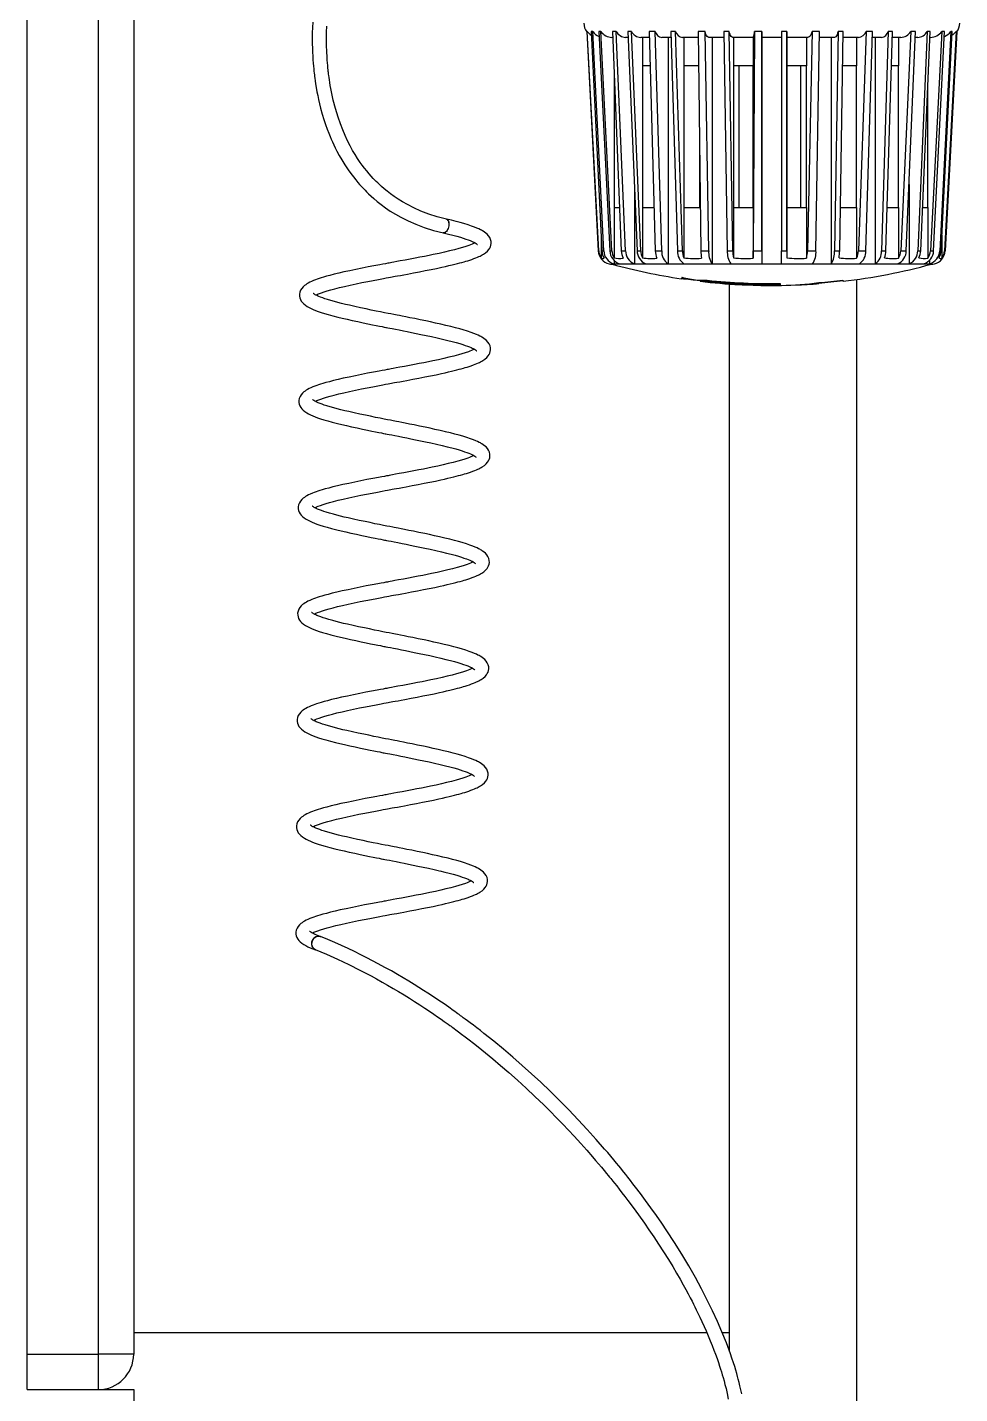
# Model space of a CAD drawing. Header units: millimetres. Extents: x 75 to 2075, y 25 to 1460.
# Drawn here: x 396.2 to 584.1, y 759.8 to 1035.1 of the extents above; entities that cross this region are included whole.
import ezdxf

# ---------------------------------------------------------------- set-up
doc = ezdxf.new("R2010")
doc.units = ezdxf.units.MM
doc.header["$LTSCALE"] = 5

msp = doc.modelspace()

# ---------------------------------------------------------------- linework, layer by layer
at = {"color": 7, "linetype": 'Continuous', "lineweight": 25}
for p, q in [((396.203, 760.579), (396.203, 1106.293)), ((396.203, 767.722), (396.203, 1099.15)), ((410.489, 1099.15), (410.489, 767.722)), ((417.632, 1099.15), (417.632, 767.722)), ((509.008, 1034.272), (508.933, 1034.272)), ((508.933, 1034.272), (511.253, 990.075)), ((511.333, 990.075), (509.008, 1034.272)), ((510.14, 1034.272), (509.784, 1034.272)), ((509.784, 1034.272), (511.951, 990.075)), ((512.347, 990.075), (510.14, 1034.272)), ((511.775, 1034.272), (511.355, 1034.272)), ((511.355, 1034.272), (513.562, 990.075)), ((513.986, 990.075), (511.775, 1034.272)), ((514.127, 1033.081), (513.99, 1033.081)), ((514.874, 1034.272), (514.085, 1034.272)), ((514.085, 1034.272), (515.858, 990.075)), ((516.752, 990.075), (514.874, 1034.272)), ((517.234, 1033.081), (516.756, 1033.081)), ((517.911, 1034.272), (517.189, 1034.272)), ((517.189, 1034.272), (519.067, 990.075)), ((519.793, 990.075), (517.911, 1034.272)), ((521.548, 1033.081), (519.796, 1033.081)), ((520.167, 1033.081), (520.167, 1027.367)), ((522.675, 1034.272), (521.53, 1034.272)), ((521.53, 1034.272), (522.736, 990.075)), ((524.04, 990.075), (522.675, 1034.272)), ((525.887, 1033.081), (524.043, 1033.081)), ((525.318, 1033.081), (525.318, 987.451)), ((526.817, 1034.272), (525.862, 1034.272)), ((525.862, 1034.272), (527.228, 990.075)), ((528.185, 990.075), (526.817, 1034.272)), ((531.398, 1033.081), (528.187, 1033.081)), ((528.457, 1033.081), (528.457, 1027.367)), ((532.778, 1034.272), (531.391, 1034.272)), ((531.391, 1034.272), (531.91, 990.075)), ((533.497, 990.075), (532.778, 1034.272)), ((536.541, 1033.081), (533.499, 1033.081)), ((534.17, 1033.081), (534.17, 987.451)), ((537.62, 1034.272), (536.527, 1034.272)), ((536.527, 1034.272), (537.246, 990.075)), ((538.341, 990.075), (537.62, 1034.272)), ((542.484, 1033.081), (538.342, 1033.081)), ((538.484, 1033.081), (538.484, 1027.367)), ((542.434, 1033.081), (542.434, 1027.367)), ((542.701, 1034.272), (542.484, 990.075)), ((544.196, 1034.272), (542.701, 1034.272)), ((544.198, 990.075), (544.196, 1034.272)), ((548.141, 1033.081), (544.198, 1033.081)), ((544.2, 1033.081), (544.2, 987.451)), ((549.264, 1034.272), (548.139, 1034.272)), ((548.139, 1034.272), (548.141, 990.075)), ((549.266, 990.075), (549.264, 1034.272)), ((553.42, 1033.081), (549.266, 1033.081)), ((549.266, 1033.081), (549.266, 1027.367)), ((553.208, 1033.081), (553.208, 1027.367)), ((554.354, 1034.272), (553.422, 990.075)), ((555.81, 1034.272), (554.354, 1034.272)), ((555.096, 990.075), (555.81, 1034.272)), ((558.845, 1033.081), (555.793, 1033.081)), ((558.178, 1033.081), (558.178, 987.451)), ((559.561, 1034.272), (558.847, 990.075)), ((560.608, 1034.272), (559.561, 1034.272)), ((559.891, 990.075), (560.608, 1034.272)), ((563.65, 1033.081), (560.592, 1033.081)), ((563.296, 1033.081), (563.296, 1027.367)), ((565.21, 1034.272), (563.653, 990.075)), ((565.123, 990.075), (566.484, 1034.272)), ((566.484, 1034.272), (565.21, 1034.272)), ((568.312, 1033.081), (566.452, 1033.081)), ((567.04, 1033.081), (567.04, 987.451)), ((569.676, 1034.272), (568.315, 990.075)), ((569.177, 990.075), (570.542, 1034.272)), ((570.542, 1034.272), (569.676, 1034.272)), ((572.172, 1033.081), (570.509, 1033.081)), ((571.711, 1033.081), (571.711, 1027.367)), ((574.204, 1034.272), (572.176, 990.075)), ((573.297, 990.075), (575.173, 1034.272)), ((575.173, 1034.272), (574.204, 1034.272)), ((575.615, 1033.081), (575.139, 1033.081)), ((577.493, 1034.272), (575.618, 990.075)), ((576.214, 990.075), (578.093, 1034.272)), ((578.093, 1034.272), (577.493, 1034.272)), ((578.152, 1033.081), (578.05, 1033.081)), ((580.458, 1034.272), (578.157, 990.075)), ((578.82, 990.075), (581.026, 1034.272)), ((582.248, 1034.272), (580.042, 990.075)), ((580.313, 990.075), (582.523, 1034.272)), ((581.026, 1034.272), (580.458, 1034.272)), ((583.359, 1034.272), (581.009, 990.075)), ((581.15, 990.075), (583.47, 1034.272)), ((583.472, 1034.238), (581.154, 990.075)), ((582.523, 1034.272), (582.248, 1034.272)), ((583.47, 1034.272), (583.359, 1034.272)), ((521.719, 1027.367), (520.167, 1027.367)), ((520.167, 1027.367), (520.167, 998.796)), ((528.457, 1027.367), (528.457, 998.796)), ((531.472, 1027.367), (528.457, 1027.367)), ((538.484, 1027.367), (538.484, 998.796)), ((542.434, 1027.367), (538.484, 1027.367)), ((539.551, 1027.367), (539.551, 998.796)), ((542.434, 998.796), (542.434, 1027.367)), ((549.266, 1027.367), (549.266, 998.796)), ((553.208, 1027.367), (549.266, 1027.367)), ((552.04, 998.796), (552.04, 1027.367)), ((553.208, 998.796), (553.208, 1027.367)), ((563.296, 1027.367), (560.496, 1027.367)), ((563.296, 998.796), (563.296, 1027.367)), ((571.711, 1027.367), (570.329, 1027.367)), ((571.711, 998.796), (571.711, 1027.367)), ((514.425, 1025.786), (514.425, 998.796)), ((577.629, 998.796), (577.629, 1023.356)), ((531.654, 1011.87), (531.654, 998.796)), ((518.51, 1003.187), (518.51, 987.451)), ((573.863, 1003.407), (573.863, 987.451)), ((514.425, 998.796), (514.425, 988.664)), ((514.425, 998.796), (515.508, 998.796)), ((520.167, 998.796), (520.167, 988.664)), ((520.167, 998.796), (522.498, 998.796)), ((528.457, 998.796), (528.457, 988.664)), ((528.457, 998.796), (531.808, 998.796)), ((538.484, 998.796), (538.484, 988.664)), ((538.484, 998.796), (542.434, 998.796)), ((542.434, 998.796), (542.434, 988.561)), ((549.266, 998.796), (549.266, 988.664)), ((549.266, 998.796), (553.208, 998.796)), ((553.208, 998.796), (553.208, 988.561)), ((560.033, 998.796), (563.296, 998.796)), ((563.296, 998.796), (563.296, 988.561)), ((569.446, 998.796), (571.711, 998.796)), ((571.711, 998.796), (571.711, 988.561)), ((576.585, 998.796), (577.629, 998.796)), ((577.629, 998.796), (577.629, 988.561)), ((511.795, 993.265), (511.795, 988.664)), ((580.471, 993.235), (580.471, 988.561)), ((511.253, 990.075), (511.333, 990.075)), ((511.951, 990.075), (512.347, 990.075)), ((513.562, 990.075), (513.986, 990.075)), ((515.858, 990.075), (516.752, 990.075)), ((519.067, 990.075), (519.793, 990.075)), ((522.736, 990.075), (524.04, 990.075)), ((527.228, 990.075), (528.185, 990.075)), ((531.91, 990.075), (533.497, 990.075)), ((537.246, 990.075), (538.341, 990.075)), ((542.484, 990.075), (544.198, 990.075)), ((548.141, 990.075), (549.266, 990.075)), ((553.422, 990.075), (555.096, 990.075)), ((558.847, 990.075), (559.891, 990.075)), ((563.653, 990.075), (565.123, 990.075)), ((568.315, 990.075), (569.177, 990.075)), ((572.176, 990.075), (573.297, 990.075)), ((575.618, 990.075), (576.214, 990.075)), ((578.157, 990.075), (578.82, 990.075)), ((580.042, 990.075), (580.313, 990.075)), ((581.009, 990.075), (581.15, 990.075)), ((513.425, 987.437), (513.423, 987.451)), ((578.354, 987.367), (514.052, 987.367)), ((514.412, 988.149), (514.412, 987.451)), ((514.412, 987.451), (515.627, 987.451)), ((518.51, 987.451), (520.824, 987.451)), ((525.318, 987.451), (528.505, 987.451)), ((534.17, 987.451), (537.919, 987.451)), ((554.427, 987.451), (558.178, 987.451)), ((563.848, 987.451), (567.04, 987.451)), ((571.543, 987.451), (573.863, 987.451)), ((576.756, 987.451), (577.978, 987.451)), ((577.978, 988.168), (577.978, 987.451)), ((531.756, 984.15), (531.756, 984.071)), ((537.632, 983.381), (537.632, 768.43)), ((543.172, 983.398), (543.172, 983.255)), ((543.887, 983.208), (543.887, 983.351)), ((543.887, 983.246), (544.446, 983.237)), ((554.312, 983.494), (555.704, 983.606)), ((555.704, 983.606), (555.704, 983.463)), ((563.346, 749.15), (563.346, 984.284)), ((533.146, 772.007), (417.632, 772.007)), ((537.632, 772.007), (536.246, 772.007)), ((396.203, 767.722), (410.489, 767.722)), ((410.489, 767.722), (410.489, 760.579)), ((417.632, 767.722), (410.489, 767.722)), ((396.203, 760.579), (417.632, 760.579)), ((417.632, 760.579), (417.632, 707.007))]:
    msp.add_line(p, q, dxfattribs=at)
at = {"color": 7, "linetype": 'Continuous', "lineweight": 25, "flags": 128}
for points in [[(453.699, 1036.164), (453.626, 1034), (453.623, 1031.78), (453.642, 1030.929), (453.674, 1030.072), (453.714, 1029.261), (453.76, 1028.525), (453.81, 1027.863), (453.86, 1027.274), (453.909, 1026.757), (453.959, 1026.272), (454.003, 1025.873), (454.043, 1025.542), (454.085, 1025.2), (454.133, 1024.833), (454.203, 1024.328), (454.296, 1023.708), (454.416, 1022.973), (454.567, 1022.126), (454.711, 1021.385), (454.882, 1020.577), (455.082, 1019.706), (455.304, 1018.815), (455.631, 1017.622), (455.963, 1016.523), (456.296, 1015.515), (456.624, 1014.596), (456.942, 1013.763), (457.197, 1013.133), (457.44, 1012.559), (457.675, 1012.027), (457.939, 1011.455), (458.24, 1010.831), (458.582, 1010.156), (459.042, 1009.298), (459.57, 1008.379), (460.171, 1007.404), (460.854, 1006.379), (461.395, 1005.621), (461.904, 1004.948), (462.371, 1004.361), (462.79, 1003.858), (463.157, 1003.434), (463.469, 1003.086), (463.722, 1002.811), (463.972, 1002.546), (464.245, 1002.263), (464.565, 1001.942), (464.966, 1001.551), (465.454, 1001.095), (466.035, 1000.578), (466.713, 1000.008), (467.497, 999.389), (468.384, 998.739), (469.344, 998.089), (470.377, 997.448), (471.487, 996.821), (472.927, 996.095), (474.492, 995.407), (476.191, 994.769), (478.032, 994.192), (480.024, 993.69)], [(480.648, 996.479), (478.791, 996.946), (477.086, 997.482), (475.52, 998.072), (474.086, 998.706), (472.774, 999.372), (471.824, 999.91), (470.941, 1000.457), (470.119, 1001.01), (469.358, 1001.562), (468.678, 1002.091), (468.081, 1002.586), (467.588, 1003.016), (467.161, 1003.407), (466.796, 1003.755), (466.489, 1004.057), (466.237, 1004.313), (465.898, 1004.667), (465.504, 1005.095), (465.06, 1005.6), (464.589, 1006.162), (464.135, 1006.733), (463.699, 1007.311), (463.281, 1007.894), (462.75, 1008.679), (462.248, 1009.472), (461.754, 1010.308), (461.251, 1011.222), (460.744, 1012.218), (460.248, 1013.278), (459.758, 1014.423), (459.28, 1015.655), (458.823, 1016.968), (458.291, 1018.716), (457.846, 1020.431), (457.481, 1022.103), (457.358, 1022.747), (457.244, 1023.383), (457.142, 1024.002), (457.059, 1024.548), (456.993, 1025.007), (456.944, 1025.378), (456.91, 1025.637), (456.887, 1025.823), (456.866, 1026), (456.838, 1026.237), (456.806, 1026.534), (456.768, 1026.89), (456.72, 1027.385), (456.673, 1027.922), (456.629, 1028.487), (456.59, 1029.081), (456.531, 1030.211), (456.492, 1031.432), (456.477, 1032.746), (456.492, 1034.154), (456.529, 1035.348)], [(533.499, 1033.081), (533.352, 1033.121), (533.205, 1033.243), (533.07, 1033.437), (532.944, 1033.709), (532.856, 1033.97), (532.778, 1034.272)], [(538.342, 1033.081), (538.194, 1033.121), (538.047, 1033.243), (537.912, 1033.438), (537.785, 1033.711), (537.697, 1033.971), (537.62, 1034.272)], [(554.354, 1034.272), (554.23, 1033.909), (554.078, 1033.595), (553.913, 1033.357), (553.73, 1033.187), (553.578, 1033.108), (553.42, 1033.081)], [(559.561, 1034.272), (559.466, 1033.911), (559.351, 1033.597), (559.224, 1033.359), (559.083, 1033.187), (558.967, 1033.109), (558.845, 1033.081)], [(454.359, 981.146), (454.495, 981.214), (454.68, 981.3), (455.045, 981.455), (455.49, 981.625), (456.019, 981.808), (456.636, 982.001), (457.347, 982.208), (458.159, 982.428), (459.074, 982.659), (460.094, 982.9), (461.218, 983.149), (462.428, 983.407), (463.629, 983.653), (464.796, 983.885), (465.913, 984.101), (466.972, 984.301), (467.97, 984.488), (468.523, 984.592), (468.995, 984.68), (469.383, 984.752), (469.687, 984.809), (469.964, 984.861), (470.335, 984.93), (470.806, 985.017), (471.374, 985.122), (472.038, 985.245), (472.772, 985.381), (473.996, 985.61), (475.207, 985.842), (476.395, 986.074), (477.553, 986.305), (478.673, 986.533), (479.743, 986.76), (480.482, 986.923), (481.163, 987.079), (481.787, 987.226), (482.355, 987.365), (482.869, 987.495), (483.331, 987.616), (483.749, 987.729), (484.218, 987.861), (484.562, 987.961), (484.936, 988.074), (485.336, 988.2), (485.756, 988.341), (486.192, 988.496), (486.588, 988.647), (486.914, 988.781), (487.199, 988.906), (487.421, 989.01), (487.639, 989.118), (487.87, 989.243), (488.109, 989.384), (488.537, 989.678), (488.904, 989.998), (489.196, 990.335), (489.369, 990.601), (489.508, 990.89), (489.604, 991.197), (489.655, 991.544), (489.643, 991.935), (489.548, 992.35), (489.369, 992.752), (489.13, 993.105), (488.862, 993.398), (488.584, 993.642), (488.31, 993.844), (488.054, 994.008), (487.901, 994.1), (487.722, 994.199), (487.485, 994.323), (487.18, 994.471), (486.793, 994.643), (486.314, 994.837), (485.727, 995.054), (485.02, 995.291), (484.173, 995.553), (483.437, 995.765), (482.609, 995.991), (481.686, 996.228), (480.666, 996.474), (480.666, 996.474)], [(481.132, 995.082), (481.076, 994.825), (480.995, 994.576), (480.891, 994.345), (480.769, 994.138), (480.631, 993.964), (480.484, 993.829), (480.332, 993.736), (480.18, 993.689), (480.033, 993.689), (480.005, 993.695)], [(480.666, 996.474), (480.775, 996.432), (480.897, 996.338), (480.999, 996.202), (481.079, 996.027), (481.134, 995.82), (481.161, 995.589), (481.16, 995.34), (481.132, 995.082)], [(486.372, 991.68), (486.36, 991.674), (486.108, 991.549), (485.826, 991.423), (485.516, 991.296), (485.182, 991.168), (484.572, 990.954), (483.9, 990.741), (483.176, 990.531), (482.251, 990.284), (481.27, 990.04), (480.247, 989.799), (479.16, 989.557), (478.005, 989.313), (477.14, 989.136), (476.238, 988.955), (475.303, 988.771), (474.337, 988.584), (473.344, 988.395), (472.329, 988.205), (471.358, 988.025), (470.641, 987.892), (470.054, 987.783), (469.655, 987.709), (469.353, 987.653), (469.124, 987.61), (468.811, 987.552), (468.386, 987.473), (467.85, 987.372), (467.205, 987.252), (466.053, 987.035), (464.867, 986.81), (463.654, 986.572), (462.426, 986.324), (461.196, 986.067), (459.981, 985.803), (458.955, 985.568), (458.002, 985.336), (457.178, 985.123), (456.474, 984.93), (455.881, 984.757), (455.387, 984.606), (454.981, 984.473), (454.626, 984.351), (454.256, 984.215), (453.873, 984.063), (453.457, 983.882), (453.111, 983.717), (452.782, 983.543), (452.513, 983.384), (452.294, 983.24), (452.036, 983.046), (451.761, 982.798), (451.494, 982.49), (451.264, 982.122), (451.105, 981.713), (451.033, 981.301), (451.041, 980.926), (451.104, 980.596), (451.229, 980.257), (451.405, 979.944), (451.627, 979.652), (451.902, 979.372), (452.233, 979.104), (452.618, 978.847), (453.008, 978.627), (453.411, 978.428), (453.827, 978.243), (454.29, 978.056), (454.802, 977.865), (455.378, 977.666), (456.054, 977.452), (456.84, 977.221), (457.747, 976.973), (458.789, 976.705), (459.663, 976.491), (460.618, 976.267), (461.652, 976.035), (462.763, 975.795), (463.848, 975.566), (464.84, 975.36), (465.728, 975.178), (466.504, 975.022), (467.162, 974.891), (467.701, 974.784), (468.117, 974.702), (468.413, 974.644), (468.583, 974.611), (468.831, 974.562), (469.232, 974.483), (469.747, 974.382), (470.376, 974.258), (471.117, 974.111), (471.967, 973.942), (472.756, 973.785), (473.614, 973.614), (474.535, 973.429), (475.518, 973.227), (476.556, 973.009), (477.64, 972.775), (478.755, 972.527), (479.885, 972.267), (479.885, 972.267)], [(480.006, 993.695), (481.036, 993.446), (481.952, 993.21), (482.756, 992.991), (483.451, 992.79), (484.044, 992.607), (484.543, 992.443), (485.032, 992.27), (485.414, 992.123), (485.722, 991.994), (485.973, 991.882), (486.177, 991.783), (486.405, 991.663), (486.612, 991.541), (486.762, 991.439), (486.847, 991.372), (486.878, 991.346), (486.877, 991.348)], [(544.198, 990.075), (544.198, 989.703), (544.199, 989.239), (544.199, 988.803), (544.199, 988.408), (544.199, 988.064), (544.2, 987.781), (544.2, 987.567), (544.2, 987.451)], [(548.143, 987.451), (548.143, 987.562), (548.143, 987.718), (548.142, 987.985), (548.142, 988.315), (548.142, 988.7), (548.141, 989.127), (548.141, 989.703), (548.141, 990.075)], [(549.266, 990.075), (549.266, 989.714), (549.266, 989.257), (549.266, 988.814), (549.266, 988.664)], [(544.2, 987.451), (546.172, 987.437), (548.143, 987.451)], [(578.979, 987.451), (578.981, 987.437), (578.983, 987.451)], [(528.13, 984.733), (528.1, 984.64), (528.07, 984.565), (528.041, 984.508), (528.011, 984.47), (527.981, 984.449), (527.954, 984.446)], [(539.779, 983.251), (539.78, 983.25), (539.78, 983.251)], [(543.882, 983.205), (543.814, 983.197), (543.683, 983.192)], [(555.704, 983.606), (555.705, 983.594), (555.706, 983.593)], [(555.704, 983.463), (555.705, 983.451), (555.707, 983.452), (555.708, 983.466), (555.709, 983.493), (555.71, 983.533), (555.711, 983.586), (555.712, 983.594)], [(480.547, 975.046), (479.492, 975.29), (478.458, 975.521), (477.46, 975.738), (476.508, 975.94), (475.326, 976.184), (474.255, 976.399), (473.298, 976.591), (472.463, 976.757), (471.755, 976.897), (471.178, 977.012), (470.733, 977.1), (470.39, 977.167), (470.055, 977.234), (469.478, 977.347), (468.883, 977.464), (468.19, 977.6), (467.392, 977.758), (466.492, 977.939), (465.498, 978.141), (464.483, 978.352), (463.32, 978.597), (462.188, 978.842), (461.087, 979.09), (460.287, 979.279), (459.513, 979.468), (458.772, 979.657), (458.102, 979.835), (457.333, 980.051), (456.689, 980.245), (456.158, 980.418), (455.719, 980.571), (455.307, 980.726), (454.913, 980.886), (454.674, 980.992), (454.438, 981.104), (454.227, 981.216), (454.071, 981.308), (453.964, 981.378), (453.87, 981.448), (453.811, 981.497), (453.81, 981.493)], [(454.239, 959.718), (454.375, 959.786), (454.56, 959.872), (454.925, 960.027), (455.37, 960.197), (455.899, 960.38), (456.516, 960.573), (457.227, 960.78), (458.039, 960.999), (458.954, 961.231), (459.974, 961.472), (461.098, 961.721), (462.308, 961.979), (463.509, 962.225), (464.676, 962.457), (465.793, 962.673), (466.852, 962.873), (467.85, 963.06), (468.403, 963.163), (468.875, 963.252), (469.263, 963.324), (469.567, 963.381), (469.844, 963.432), (470.215, 963.501), (470.685, 963.589), (471.253, 963.694), (471.918, 963.817), (472.652, 963.953), (473.876, 964.182), (475.087, 964.413), (476.275, 964.645), (477.433, 964.876), (478.553, 965.105), (479.623, 965.332), (480.362, 965.495), (481.043, 965.651), (481.667, 965.798), (482.235, 965.937), (482.749, 966.067), (483.211, 966.188), (483.629, 966.301), (484.098, 966.433), (484.442, 966.533), (484.816, 966.646), (485.215, 966.772), (485.636, 966.912), (486.071, 967.067), (486.468, 967.219), (486.794, 967.353), (487.079, 967.478), (487.301, 967.581), (487.519, 967.69), (487.75, 967.814), (487.989, 967.956), (488.417, 968.25), (488.784, 968.57), (489.076, 968.907), (489.249, 969.173), (489.388, 969.462), (489.484, 969.769), (489.535, 970.116), (489.523, 970.507), (489.428, 970.922), (489.249, 971.323), (489.01, 971.677), (488.742, 971.97), (488.464, 972.214), (488.189, 972.416), (487.934, 972.58), (487.781, 972.671), (487.602, 972.771), (487.365, 972.895), (487.06, 973.043), (486.673, 973.214), (486.194, 973.409), (485.607, 973.626), (484.9, 973.863), (484.053, 974.125), (483.317, 974.337), (482.489, 974.563), (481.566, 974.8), (480.546, 975.046), (480.546, 975.046)], [(479.886, 972.266), (480.916, 972.017), (481.832, 971.782), (482.635, 971.563), (483.331, 971.361), (483.924, 971.179), (484.423, 971.015), (484.912, 970.842), (485.294, 970.694), (485.602, 970.566), (485.853, 970.453), (486.057, 970.355), (486.285, 970.235), (486.492, 970.113), (486.642, 970.011), (486.727, 969.944), (486.758, 969.918), (486.757, 969.92)], [(486.252, 970.252), (486.24, 970.245), (485.988, 970.12), (485.706, 969.995), (485.396, 969.868), (485.062, 969.74), (484.452, 969.526), (483.78, 969.313), (483.056, 969.103), (482.131, 968.856), (481.15, 968.611), (480.127, 968.371), (479.04, 968.129), (477.885, 967.884), (477.02, 967.708), (476.118, 967.527), (475.182, 967.343), (474.216, 967.155), (473.224, 966.966), (472.209, 966.776), (471.238, 966.597), (470.521, 966.464), (469.934, 966.355), (469.535, 966.281), (469.233, 966.225), (469.004, 966.182), (468.691, 966.124), (468.266, 966.045), (467.73, 965.944), (467.084, 965.823), (465.933, 965.607), (464.746, 965.381), (463.534, 965.144), (462.306, 964.896), (461.076, 964.638), (459.861, 964.374), (458.835, 964.14), (457.882, 963.908), (457.058, 963.695), (456.354, 963.501), (455.761, 963.329), (455.267, 963.177), (454.861, 963.045), (454.506, 962.923), (454.136, 962.786), (453.753, 962.635), (453.337, 962.454), (452.991, 962.289), (452.662, 962.115), (452.393, 961.956), (452.173, 961.811), (451.916, 961.618), (451.641, 961.37), (451.374, 961.062), (451.144, 960.694), (450.985, 960.285), (450.913, 959.872), (450.921, 959.498), (450.984, 959.168), (451.109, 958.829), (451.285, 958.515), (451.507, 958.224), (451.782, 957.944), (452.112, 957.676), (452.498, 957.419), (452.888, 957.199), (453.291, 957), (453.707, 956.815), (454.17, 956.627), (454.682, 956.437), (455.258, 956.238), (455.934, 956.023), (456.72, 955.793), (457.627, 955.545), (458.669, 955.277), (459.543, 955.063), (460.498, 954.839), (461.532, 954.607), (462.643, 954.367), (463.727, 954.138), (464.72, 953.932), (465.608, 953.75), (466.384, 953.594), (467.042, 953.462), (467.581, 953.356), (467.997, 953.274), (468.293, 953.216), (468.463, 953.183), (468.711, 953.134), (469.112, 953.055), (469.627, 952.954), (470.256, 952.83), (470.997, 952.683), (471.847, 952.514), (472.636, 952.357), (473.494, 952.185), (474.415, 952), (475.398, 951.799), (476.436, 951.581), (477.52, 951.347), (478.635, 951.099), (479.765, 950.838), (479.765, 950.838)], [(480.427, 953.618), (479.372, 953.861), (478.338, 954.093), (477.34, 954.31), (476.388, 954.511), (475.206, 954.755), (474.135, 954.971), (473.178, 955.162), (472.343, 955.329), (471.635, 955.469), (471.058, 955.584), (470.613, 955.672), (470.27, 955.739), (469.935, 955.805), (469.358, 955.919), (468.763, 956.036), (468.07, 956.171), (467.272, 956.33), (466.372, 956.511), (465.378, 956.713), (464.363, 956.924), (463.2, 957.169), (462.068, 957.414), (460.967, 957.662), (460.167, 957.851), (459.393, 958.04), (458.652, 958.229), (457.982, 958.407), (457.213, 958.622), (456.569, 958.817), (456.038, 958.99), (455.599, 959.143), (455.187, 959.298), (454.793, 959.458), (454.554, 959.563), (454.318, 959.676), (454.107, 959.788), (453.951, 959.879), (453.844, 959.95), (453.75, 960.019), (453.691, 960.069), (453.69, 960.065)], [(454.118, 938.29), (454.255, 938.358), (454.44, 938.444), (454.805, 938.599), (455.25, 938.769), (455.779, 938.952), (456.396, 939.145), (457.107, 939.351), (457.918, 939.571), (458.834, 939.803), (459.854, 940.044), (460.978, 940.293), (462.188, 940.55), (463.389, 940.797), (464.555, 941.029), (465.673, 941.245), (466.732, 941.444), (467.73, 941.632), (468.282, 941.735), (468.755, 941.824), (469.143, 941.896), (469.447, 941.953), (469.724, 942.004), (470.095, 942.073), (470.565, 942.161), (471.133, 942.266), (471.798, 942.389), (472.532, 942.525), (473.756, 942.754), (474.967, 942.985), (476.155, 943.217), (477.313, 943.448), (478.433, 943.677), (479.503, 943.904), (480.242, 944.067), (480.923, 944.222), (481.547, 944.37), (482.115, 944.509), (482.629, 944.639), (483.091, 944.76), (483.508, 944.873), (483.978, 945.005), (484.322, 945.105), (484.696, 945.218), (485.095, 945.344), (485.516, 945.484), (485.951, 945.639), (486.348, 945.791), (486.674, 945.924), (486.959, 946.05), (487.181, 946.153), (487.399, 946.262), (487.63, 946.386), (487.869, 946.527), (488.297, 946.822), (488.664, 947.142), (488.956, 947.479), (489.129, 947.745), (489.268, 948.034), (489.364, 948.341), (489.415, 948.688), (489.402, 949.079), (489.308, 949.493), (489.129, 949.895), (488.89, 950.248), (488.622, 950.542), (488.344, 950.786), (488.069, 950.987), (487.814, 951.152), (487.66, 951.243), (487.482, 951.343), (487.245, 951.467), (486.94, 951.615), (486.553, 951.786), (486.074, 951.981), (485.487, 952.197), (484.78, 952.435), (483.933, 952.696), (483.197, 952.909), (482.369, 953.134), (481.446, 953.371), (480.426, 953.618), (480.426, 953.618)], [(479.765, 950.838), (480.796, 950.589), (481.712, 950.354), (482.515, 950.135), (483.211, 949.933), (483.804, 949.75), (484.303, 949.587), (484.792, 949.414), (485.174, 949.266), (485.482, 949.138), (485.733, 949.025), (485.937, 948.927), (486.165, 948.807), (486.372, 948.685), (486.522, 948.583), (486.607, 948.516), (486.638, 948.489), (486.637, 948.492)], [(486.132, 948.824), (486.12, 948.817), (485.867, 948.692), (485.586, 948.567), (485.276, 948.439), (484.942, 948.312), (484.332, 948.098), (483.66, 947.885), (482.936, 947.675), (482.011, 947.428), (481.03, 947.183), (480.007, 946.943), (478.92, 946.7), (477.765, 946.456), (476.9, 946.28), (475.998, 946.099), (475.062, 945.914), (474.096, 945.727), (473.104, 945.538), (472.089, 945.348), (471.118, 945.169), (470.401, 945.036), (469.814, 944.927), (469.415, 944.853), (469.113, 944.797), (468.884, 944.754), (468.571, 944.696), (468.146, 944.616), (467.61, 944.516), (466.964, 944.395), (465.813, 944.179), (464.626, 943.953), (463.413, 943.716), (462.186, 943.467), (460.956, 943.21), (459.741, 942.946), (458.715, 942.712), (457.762, 942.48), (456.938, 942.266), (456.234, 942.073), (455.641, 941.901), (455.147, 941.749), (454.741, 941.617), (454.386, 941.494), (454.016, 941.358), (453.633, 941.206), (453.217, 941.026), (452.871, 940.861), (452.542, 940.687), (452.273, 940.528), (452.053, 940.383), (451.796, 940.19), (451.521, 939.942), (451.254, 939.634), (451.024, 939.265), (450.865, 938.857), (450.793, 938.444), (450.8, 938.07), (450.864, 937.74), (450.989, 937.401), (451.165, 937.087), (451.386, 936.796), (451.662, 936.516), (451.992, 936.248), (452.378, 935.991), (452.768, 935.771), (453.171, 935.572), (453.587, 935.387), (454.05, 935.199), (454.562, 935.008), (455.138, 934.81), (455.814, 934.595), (456.6, 934.364), (457.507, 934.117), (458.549, 933.849), (459.423, 933.635), (460.377, 933.411), (461.412, 933.178), (462.522, 932.939), (463.607, 932.71), (464.6, 932.504), (465.488, 932.322), (466.264, 932.166), (466.922, 932.034), (467.46, 931.928), (467.877, 931.846), (468.173, 931.788), (468.343, 931.755), (468.591, 931.706), (468.992, 931.627), (469.507, 931.526), (470.136, 931.402), (470.877, 931.255), (471.727, 931.086), (472.516, 930.929), (473.374, 930.757), (474.295, 930.572), (475.278, 930.371), (476.316, 930.153), (477.4, 929.919), (478.515, 929.67), (479.645, 929.41), (479.645, 929.41)], [(480.307, 932.19), (479.251, 932.433), (478.218, 932.664), (477.22, 932.881), (476.268, 933.083), (475.086, 933.327), (474.015, 933.543), (473.058, 933.734), (472.223, 933.901), (471.515, 934.041), (470.938, 934.155), (470.492, 934.244), (470.15, 934.311), (469.815, 934.377), (469.238, 934.491), (468.642, 934.607), (467.95, 934.743), (467.152, 934.902), (466.252, 935.082), (465.258, 935.285), (464.243, 935.495), (463.08, 935.741), (461.948, 935.986), (460.847, 936.234), (460.047, 936.423), (459.273, 936.612), (458.532, 936.801), (457.862, 936.979), (457.093, 937.194), (456.449, 937.389), (455.918, 937.561), (455.479, 937.715), (455.067, 937.869), (454.673, 938.03), (454.434, 938.135), (454.198, 938.247), (453.987, 938.359), (453.831, 938.451), (453.724, 938.522), (453.63, 938.591), (453.571, 938.64), (453.57, 938.637)], [(453.998, 916.861), (454.135, 916.929), (454.319, 917.015), (454.685, 917.171), (455.13, 917.341), (455.659, 917.523), (456.276, 917.717), (456.987, 917.923), (457.798, 918.143), (458.714, 918.374), (459.734, 918.615), (460.858, 918.865), (462.068, 919.122), (463.269, 919.369), (464.435, 919.601), (465.553, 919.816), (466.612, 920.016), (467.61, 920.204), (468.162, 920.307), (468.635, 920.395), (469.023, 920.468), (469.327, 920.524), (469.603, 920.576), (469.975, 920.645), (470.445, 920.732), (471.013, 920.838), (471.678, 920.961), (472.412, 921.096), (473.636, 921.326), (474.846, 921.557), (476.035, 921.789), (477.193, 922.02), (478.313, 922.249), (479.383, 922.475), (480.122, 922.639), (480.803, 922.794), (481.427, 922.942), (481.995, 923.081), (482.509, 923.21), (482.971, 923.331), (483.388, 923.444), (483.858, 923.576), (484.202, 923.676), (484.576, 923.789), (484.975, 923.916), (485.396, 924.056), (485.831, 924.211), (486.228, 924.363), (486.553, 924.496), (486.839, 924.622), (487.061, 924.725), (487.278, 924.834), (487.51, 924.958), (487.749, 925.099), (488.177, 925.394), (488.543, 925.714), (488.836, 926.051), (489.009, 926.317), (489.147, 926.605), (489.244, 926.912), (489.295, 927.26), (489.282, 927.651), (489.188, 928.065), (489.009, 928.467), (488.77, 928.82), (488.502, 929.114), (488.224, 929.357), (487.949, 929.559), (487.694, 929.724), (487.54, 929.815), (487.362, 929.915), (487.125, 930.038), (486.819, 930.186), (486.433, 930.358), (485.954, 930.553), (485.367, 930.769), (484.66, 931.007), (483.813, 931.268), (483.077, 931.481), (482.249, 931.706), (481.326, 931.943), (480.306, 932.19), (480.306, 932.19)], [(479.645, 929.41), (480.676, 929.161), (481.592, 928.926), (482.395, 928.707), (483.091, 928.505), (483.684, 928.322), (484.183, 928.159), (484.672, 927.985), (485.054, 927.838), (485.362, 927.71), (485.613, 927.597), (485.817, 927.499), (486.045, 927.378), (486.252, 927.256), (486.402, 927.155), (486.487, 927.087), (486.518, 927.061), (486.517, 927.064)], [(486.012, 927.396), (486, 927.389), (485.747, 927.264), (485.466, 927.138), (485.156, 927.011), (484.822, 926.883), (484.212, 926.67), (483.54, 926.456), (482.816, 926.246), (481.891, 926), (480.91, 925.755), (479.887, 925.514), (478.8, 925.272), (477.645, 925.028), (476.78, 924.851), (475.878, 924.671), (474.942, 924.486), (473.976, 924.299), (472.984, 924.11), (471.969, 923.92), (470.998, 923.741), (470.281, 923.608), (469.693, 923.499), (469.294, 923.425), (468.993, 923.368), (468.764, 923.326), (468.451, 923.267), (468.026, 923.188), (467.49, 923.088), (466.844, 922.967), (465.693, 922.751), (464.506, 922.525), (463.293, 922.287), (462.065, 922.039), (460.836, 921.782), (459.62, 921.518), (458.595, 921.283), (457.642, 921.052), (456.817, 920.838), (456.114, 920.645), (455.521, 920.472), (455.027, 920.321), (454.621, 920.189), (454.266, 920.066), (453.896, 919.93), (453.513, 919.778), (453.096, 919.598), (452.751, 919.433), (452.422, 919.259), (452.153, 919.1), (451.933, 918.955), (451.676, 918.762), (451.401, 918.514), (451.134, 918.205), (450.904, 917.837), (450.745, 917.428), (450.673, 917.016), (450.68, 916.642), (450.744, 916.312), (450.869, 915.972), (451.044, 915.659), (451.266, 915.368), (451.542, 915.088), (451.872, 914.82), (452.257, 914.563), (452.647, 914.342), (453.051, 914.143), (453.467, 913.959), (453.93, 913.771), (454.442, 913.58), (455.018, 913.382), (455.694, 913.167), (456.48, 912.936), (457.387, 912.689), (458.429, 912.42), (459.303, 912.206), (460.257, 911.983), (461.292, 911.75), (462.402, 911.511), (463.487, 911.281), (464.48, 911.075), (465.368, 910.894), (466.144, 910.737), (466.802, 910.606), (467.34, 910.5), (467.757, 910.418), (468.053, 910.36), (468.223, 910.326), (468.471, 910.278), (468.872, 910.199), (469.387, 910.097), (470.016, 909.973), (470.756, 909.827), (471.607, 909.658), (472.396, 909.501), (473.254, 909.329), (474.175, 909.144), (475.158, 908.943), (476.196, 908.725), (477.28, 908.491), (478.395, 908.242), (479.525, 907.982), (479.525, 907.982)], [(480.187, 910.761), (479.131, 911.005), (478.098, 911.236), (477.1, 911.453), (476.148, 911.655), (474.966, 911.899), (473.895, 912.115), (472.938, 912.306), (472.103, 912.472), (471.395, 912.613), (470.818, 912.727), (470.372, 912.815), (470.03, 912.883), (469.695, 912.949), (469.118, 913.062), (468.522, 913.179), (467.83, 913.315), (467.032, 913.473), (466.132, 913.654), (465.138, 913.857), (464.123, 914.067), (462.96, 914.313), (461.828, 914.557), (460.727, 914.806), (459.926, 914.994), (459.153, 915.184), (458.412, 915.373), (457.742, 915.551), (456.973, 915.766), (456.329, 915.961), (455.798, 916.133), (455.359, 916.287), (454.946, 916.441), (454.553, 916.602), (454.314, 916.707), (454.078, 916.819), (453.866, 916.931), (453.711, 917.023), (453.604, 917.094), (453.51, 917.163), (453.451, 917.212), (453.45, 917.209)], [(453.878, 895.433), (454.014, 895.501), (454.199, 895.587), (454.565, 895.742), (455.01, 895.912), (455.539, 896.095), (456.156, 896.288), (456.867, 896.495), (457.678, 896.715), (458.594, 896.946), (459.614, 897.187), (460.738, 897.437), (461.948, 897.694), (463.149, 897.94), (464.315, 898.172), (465.433, 898.388), (466.491, 898.588), (467.49, 898.775), (468.042, 898.879), (468.515, 898.967), (468.903, 899.04), (469.207, 899.096), (469.483, 899.148), (469.855, 899.217), (470.325, 899.304), (470.893, 899.41), (471.558, 899.532), (472.292, 899.668), (473.516, 899.897), (474.726, 900.129), (475.915, 900.361), (477.073, 900.592), (478.193, 900.82), (479.263, 901.047), (480.002, 901.21), (480.683, 901.366), (481.306, 901.513), (481.875, 901.652), (482.389, 901.782), (482.851, 901.903), (483.268, 902.016), (483.738, 902.148), (484.082, 902.248), (484.455, 902.361), (484.855, 902.487), (485.276, 902.628), (485.711, 902.783), (486.108, 902.934), (486.433, 903.068), (486.719, 903.193), (486.941, 903.297), (487.158, 903.405), (487.389, 903.53), (487.629, 903.671), (488.057, 903.966), (488.423, 904.285), (488.716, 904.622), (488.889, 904.888), (489.027, 905.177), (489.124, 905.484), (489.175, 905.832), (489.162, 906.223), (489.068, 906.637), (488.889, 907.039), (488.65, 907.392), (488.382, 907.686), (488.104, 907.929), (487.829, 908.131), (487.574, 908.296), (487.42, 908.387), (487.242, 908.486), (487.005, 908.61), (486.699, 908.758), (486.313, 908.93), (485.834, 909.124), (485.247, 909.341), (484.54, 909.578), (483.693, 909.84), (482.957, 910.053), (482.129, 910.278), (481.206, 910.515), (480.186, 910.761), (480.186, 910.761)], [(485.892, 905.968), (485.88, 905.961), (485.627, 905.836), (485.345, 905.71), (485.036, 905.583), (484.702, 905.455), (484.092, 905.241), (483.42, 905.028), (482.696, 904.818), (481.771, 904.571), (480.79, 904.327), (479.766, 904.086), (478.679, 903.844), (477.525, 903.6), (476.66, 903.423), (475.758, 903.242), (474.822, 903.058), (473.856, 902.871), (472.864, 902.682), (471.849, 902.492), (470.878, 902.312), (470.161, 902.18), (469.573, 902.071), (469.174, 901.996), (468.873, 901.94), (468.644, 901.898), (468.331, 901.839), (467.906, 901.76), (467.369, 901.66), (466.724, 901.539), (465.573, 901.322), (464.386, 901.097), (463.173, 900.859), (461.945, 900.611), (460.716, 900.354), (459.5, 900.09), (458.475, 899.855), (457.522, 899.623), (456.697, 899.41), (455.994, 899.217), (455.4, 899.044), (454.907, 898.893), (454.501, 898.761), (454.146, 898.638), (453.776, 898.502), (453.393, 898.35), (452.976, 898.17), (452.63, 898.004), (452.302, 897.83), (452.033, 897.672), (451.813, 897.527), (451.556, 897.333), (451.281, 897.085), (451.013, 896.777), (450.784, 896.409), (450.625, 896), (450.553, 895.588), (450.56, 895.214), (450.624, 894.883), (450.749, 894.544), (450.924, 894.231), (451.146, 893.94), (451.422, 893.66), (451.752, 893.391), (452.137, 893.135), (452.527, 892.914), (452.931, 892.715), (453.347, 892.53), (453.81, 892.343), (454.322, 892.152), (454.898, 891.954), (455.574, 891.739), (456.36, 891.508), (457.267, 891.26), (458.309, 890.992), (459.183, 890.778), (460.137, 890.554), (461.172, 890.322), (462.282, 890.082), (463.367, 889.853), (464.36, 889.647), (465.248, 889.466), (466.024, 889.309), (466.682, 889.178), (467.22, 889.071), (467.637, 888.99), (467.933, 888.932), (468.103, 888.898), (468.351, 888.85), (468.752, 888.771), (469.267, 888.669), (469.896, 888.545), (470.636, 888.399), (471.487, 888.23), (472.276, 888.072), (473.134, 887.901), (474.055, 887.716), (475.037, 887.515), (476.076, 887.296), (477.16, 887.062), (478.275, 886.814), (479.405, 886.554), (479.405, 886.554)], [(479.525, 907.982), (480.556, 907.733), (481.472, 907.498), (482.275, 907.279), (482.971, 907.077), (483.564, 906.894), (484.063, 906.73), (484.551, 906.557), (484.934, 906.41), (485.242, 906.281), (485.493, 906.169), (485.696, 906.071), (485.925, 905.95), (486.132, 905.828), (486.282, 905.726), (486.367, 905.659), (486.397, 905.633), (486.396, 905.636)], [(480.067, 889.333), (479.011, 889.577), (477.978, 889.808), (476.98, 890.025), (476.028, 890.227), (474.845, 890.471), (473.775, 890.686), (472.818, 890.878), (471.983, 891.044), (471.275, 891.185), (470.698, 891.299), (470.252, 891.387), (469.91, 891.455), (469.575, 891.521), (468.998, 891.634), (468.402, 891.751), (467.71, 891.887), (466.912, 892.045), (466.012, 892.226), (465.018, 892.429), (464.003, 892.639), (462.84, 892.885), (461.708, 893.129), (460.607, 893.378), (459.806, 893.566), (459.033, 893.756), (458.292, 893.944), (457.622, 894.122), (456.853, 894.338), (456.209, 894.532), (455.678, 894.705), (455.239, 894.858), (454.826, 895.013), (454.432, 895.174), (454.194, 895.279), (453.958, 895.391), (453.746, 895.503), (453.591, 895.595), (453.484, 895.665), (453.39, 895.735), (453.331, 895.784), (453.33, 895.78)], [(453.758, 874.005), (453.894, 874.073), (454.079, 874.159), (454.445, 874.314), (454.89, 874.484), (455.419, 874.667), (456.036, 874.86), (456.747, 875.067), (457.558, 875.287), (458.474, 875.518), (459.494, 875.759), (460.618, 876.008), (461.828, 876.266), (463.029, 876.512), (464.195, 876.744), (465.313, 876.96), (466.371, 877.16), (467.37, 877.347), (467.922, 877.451), (468.395, 877.539), (468.783, 877.611), (469.086, 877.668), (469.363, 877.72), (469.735, 877.789), (470.205, 877.876), (470.773, 877.981), (471.438, 878.104), (472.172, 878.24), (473.396, 878.469), (474.606, 878.701), (475.795, 878.933), (476.952, 879.164), (478.073, 879.392), (479.143, 879.619), (479.881, 879.782), (480.562, 879.938), (481.186, 880.085), (481.754, 880.224), (482.269, 880.354), (482.731, 880.475), (483.148, 880.588), (483.618, 880.72), (483.961, 880.82), (484.335, 880.933), (484.735, 881.059), (485.156, 881.2), (485.591, 881.355), (485.988, 881.506), (486.313, 881.64), (486.599, 881.765), (486.821, 881.869), (487.038, 881.977), (487.269, 882.102), (487.509, 882.243), (487.937, 882.537), (488.303, 882.857), (488.596, 883.194), (488.769, 883.46), (488.907, 883.749), (489.004, 884.056), (489.055, 884.403), (489.042, 884.794), (488.947, 885.209), (488.769, 885.611), (488.53, 885.964), (488.262, 886.257), (487.984, 886.501), (487.709, 886.703), (487.454, 886.867), (487.3, 886.959), (487.122, 887.058), (486.885, 887.182), (486.579, 887.33), (486.193, 887.502), (485.713, 887.696), (485.127, 887.913), (484.42, 888.15), (483.573, 888.412), (482.837, 888.624), (482.009, 888.85), (481.086, 889.087), (480.066, 889.333), (480.066, 889.333)], [(485.772, 884.539), (485.76, 884.533), (485.507, 884.408), (485.225, 884.282), (484.916, 884.155), (484.582, 884.027), (483.971, 883.813), (483.3, 883.6), (482.576, 883.39), (481.651, 883.143), (480.67, 882.899), (479.646, 882.658), (478.559, 882.416), (477.405, 882.172), (476.54, 881.995), (475.638, 881.814), (474.702, 881.63), (473.736, 881.443), (472.744, 881.254), (471.729, 881.064), (470.758, 880.884), (470.041, 880.751), (469.453, 880.642), (469.054, 880.568), (468.752, 880.512), (468.524, 880.469), (468.211, 880.411), (467.785, 880.332), (467.249, 880.231), (466.604, 880.111), (465.452, 879.894), (464.266, 879.669), (463.053, 879.431), (461.825, 879.183), (460.596, 878.926), (459.38, 878.662), (458.355, 878.427), (457.401, 878.195), (456.577, 877.982), (455.874, 877.789), (455.28, 877.616), (454.787, 877.465), (454.381, 877.332), (454.026, 877.21), (453.656, 877.073), (453.273, 876.922), (452.856, 876.741), (452.51, 876.576), (452.182, 876.402), (451.913, 876.243), (451.693, 876.099), (451.436, 875.905), (451.161, 875.657), (450.893, 875.349), (450.664, 874.981), (450.505, 874.572), (450.433, 874.16), (450.44, 873.785), (450.504, 873.455), (450.629, 873.116), (450.804, 872.803), (451.026, 872.511), (451.302, 872.231), (451.632, 871.963), (452.017, 871.706), (452.407, 871.486), (452.811, 871.287), (453.227, 871.102), (453.69, 870.915), (454.202, 870.724), (454.778, 870.525), (455.454, 870.31), (456.24, 870.08), (457.147, 869.832), (458.189, 869.564), (459.063, 869.35), (460.017, 869.126), (461.051, 868.894), (462.162, 868.654), (463.247, 868.425), (464.24, 868.219), (465.128, 868.037), (465.904, 867.881), (466.562, 867.75), (467.1, 867.643), (467.517, 867.561), (467.813, 867.503), (467.982, 867.47), (468.23, 867.421), (468.632, 867.342), (469.147, 867.241), (469.775, 867.117), (470.516, 866.97), (471.367, 866.801), (472.156, 866.644), (473.014, 866.473), (473.935, 866.288), (474.917, 866.086), (475.956, 865.868), (477.04, 865.634), (478.155, 865.386), (479.284, 865.126), (479.284, 865.126)], [(479.405, 886.554), (480.436, 886.305), (481.352, 886.069), (482.155, 885.85), (482.85, 885.649), (483.444, 885.466), (483.943, 885.302), (484.431, 885.129), (484.814, 884.982), (485.122, 884.853), (485.373, 884.741), (485.576, 884.642), (485.805, 884.522), (486.011, 884.4), (486.162, 884.298), (486.247, 884.231), (486.277, 884.205), (486.276, 884.207)], [(479.947, 867.905), (478.891, 868.149), (477.858, 868.38), (476.859, 868.597), (475.908, 868.799), (474.725, 869.042), (473.654, 869.258), (472.698, 869.45), (471.863, 869.616), (471.155, 869.756), (470.578, 869.871), (470.132, 869.959), (469.79, 870.026), (469.455, 870.093), (468.878, 870.206), (468.282, 870.323), (467.59, 870.459), (466.792, 870.617), (465.892, 870.798), (464.898, 871), (463.883, 871.211), (462.72, 871.456), (461.588, 871.701), (460.487, 871.949), (459.686, 872.138), (458.913, 872.327), (458.172, 872.516), (457.502, 872.694), (456.733, 872.91), (456.089, 873.104), (455.558, 873.277), (455.118, 873.43), (454.706, 873.585), (454.312, 873.745), (454.074, 873.851), (453.838, 873.963), (453.626, 874.075), (453.471, 874.167), (453.364, 874.237), (453.27, 874.307), (453.211, 874.356), (453.21, 874.352)], [(453.638, 852.577), (453.774, 852.645), (453.959, 852.731), (454.325, 852.886), (454.769, 853.056), (455.299, 853.239), (455.915, 853.432), (456.627, 853.639), (457.438, 853.858), (458.354, 854.09), (459.374, 854.331), (460.498, 854.58), (461.708, 854.838), (462.909, 855.084), (464.075, 855.316), (465.193, 855.532), (466.251, 855.732), (467.25, 855.919), (467.802, 856.022), (468.274, 856.111), (468.663, 856.183), (468.966, 856.24), (469.243, 856.291), (469.615, 856.36), (470.085, 856.448), (470.653, 856.553), (471.318, 856.676), (472.052, 856.812), (473.276, 857.041), (474.486, 857.272), (475.674, 857.504), (476.832, 857.735), (477.953, 857.964), (479.023, 858.191), (479.761, 858.354), (480.442, 858.51), (481.066, 858.657), (481.634, 858.796), (482.148, 858.926), (482.611, 859.047), (483.028, 859.16), (483.497, 859.292), (483.841, 859.392), (484.215, 859.505), (484.615, 859.631), (485.036, 859.771), (485.471, 859.926), (485.868, 860.078), (486.193, 860.212), (486.479, 860.337), (486.701, 860.44), (486.918, 860.549), (487.149, 860.673), (487.389, 860.815), (487.817, 861.109), (488.183, 861.429), (488.476, 861.766), (488.649, 862.032), (488.787, 862.321), (488.883, 862.628), (488.935, 862.975), (488.922, 863.366), (488.827, 863.781), (488.648, 864.182), (488.41, 864.536), (488.142, 864.829), (487.864, 865.073), (487.589, 865.275), (487.334, 865.439), (487.18, 865.53), (487.002, 865.63), (486.765, 865.754), (486.459, 865.902), (486.073, 866.073), (485.593, 866.268), (485.007, 866.485), (484.3, 866.722), (483.453, 866.984), (482.717, 867.196), (481.889, 867.422), (480.965, 867.659), (479.946, 867.905), (479.946, 867.905)], [(479.285, 865.125), (480.315, 864.876), (481.231, 864.641), (482.035, 864.422), (482.73, 864.22), (483.324, 864.038), (483.823, 863.874), (484.311, 863.701), (484.694, 863.553), (485.002, 863.425), (485.253, 863.312), (485.456, 863.214), (485.685, 863.094), (485.891, 862.972), (486.042, 862.87), (486.127, 862.803), (486.157, 862.777), (486.156, 862.779)], [(485.652, 863.111), (485.64, 863.104), (485.387, 862.979), (485.105, 862.854), (484.796, 862.727), (484.462, 862.599), (483.851, 862.385), (483.179, 862.172), (482.456, 861.962), (481.531, 861.715), (480.55, 861.47), (479.526, 861.23), (478.439, 860.988), (477.285, 860.743), (476.42, 860.567), (475.518, 860.386), (474.582, 860.202), (473.616, 860.014), (472.624, 859.825), (471.609, 859.635), (470.638, 859.456), (469.921, 859.323), (469.333, 859.214), (468.934, 859.14), (468.632, 859.084), (468.404, 859.041), (468.09, 858.983), (467.665, 858.904), (467.129, 858.803), (466.484, 858.682), (465.332, 858.466), (464.146, 858.24), (462.933, 858.003), (461.705, 857.755), (460.476, 857.497), (459.26, 857.233), (458.235, 856.999), (457.281, 856.767), (456.457, 856.554), (455.754, 856.36), (455.16, 856.188), (454.667, 856.036), (454.261, 855.904), (453.906, 855.782), (453.536, 855.645), (453.153, 855.494), (452.736, 855.313), (452.39, 855.148), (452.062, 854.974), (451.793, 854.815), (451.573, 854.67), (451.316, 854.477), (451.041, 854.229), (450.773, 853.921), (450.544, 853.553), (450.385, 853.144), (450.313, 852.731), (450.32, 852.357), (450.384, 852.027), (450.509, 851.688), (450.684, 851.374), (450.906, 851.083), (451.182, 850.803), (451.512, 850.535), (451.897, 850.278), (452.287, 850.058), (452.738, 849.837), (453.214, 849.629), (453.748, 849.418), (454.264, 849.232), (454.264, 849.232)], [(455.229, 851.92), (454.89, 852.041), (454.535, 852.177), (454.192, 852.317), (453.954, 852.422), (453.718, 852.535), (453.506, 852.647), (453.351, 852.738), (453.244, 852.809), (453.15, 852.878), (453.091, 852.927), (453.09, 852.924)], [(454.264, 849.231), (454.08, 849.322), (453.909, 849.46), (453.767, 849.635), (453.658, 849.843), (453.587, 850.075), (453.554, 850.325), (453.563, 850.582), (453.612, 850.84), (453.7, 851.089), (453.824, 851.32), (453.979, 851.525), (454.16, 851.699), (454.361, 851.834), (454.576, 851.926), (454.797, 851.972), (455.016, 851.97), (455.226, 851.921), (455.293, 851.895)], [(540.157, 759.695), (539.973, 760.552), (539.792, 761.334), (539.619, 762.036), (539.459, 762.654), (539.315, 763.188), (539.138, 763.818), (538.947, 764.474), (538.726, 765.203), (538.471, 766.007), (538.181, 766.884), (537.869, 767.788), (537.062, 769.975), (536.152, 772.239), (535.251, 774.325), (534.269, 776.459), (533.206, 778.637), (532.062, 780.856), (530.814, 783.155), (529.482, 785.493), (528.075, 787.848), (526.6, 790.21), (525.059, 792.575), (524.016, 794.124), (522.946, 795.672), (521.85, 797.218), (520.763, 798.714), (519.734, 800.099), (518.769, 801.371), (518.224, 802.078), (517.704, 802.745), (517.212, 803.372), (516.768, 803.93), (516.394, 804.398), (516.104, 804.758), (515.763, 805.18), (515.374, 805.657), (514.904, 806.229), (514.351, 806.895), (513.749, 807.613), (513.138, 808.334), (512.518, 809.058), (510.81, 811.012), (509.035, 812.984), (507.19, 814.971), (505.318, 816.927), (503.417, 818.854), (501.525, 820.716), (499.646, 822.511), (497.782, 824.239), (495.922, 825.914), (494.056, 827.547), (492.147, 829.168), (490.197, 830.775), (488.204, 832.366), (487.483, 832.929), (486.758, 833.49), (486.071, 834.014), (485.456, 834.479), (484.914, 834.884), (484.446, 835.232), (484.053, 835.522), (483.734, 835.755), (483.512, 835.917), (483.351, 836.034), (483.182, 836.156), (482.962, 836.316), (482.688, 836.513), (482.364, 836.745), (482.021, 836.989), (481.122, 837.623), (480.164, 838.288), (479.144, 838.983), (478.064, 839.707), (476.921, 840.458), (476.049, 841.021), (475.116, 841.613), (474.121, 842.234), (473.063, 842.882), (471.941, 843.554), (470.777, 844.238), (469.55, 844.941), (468.26, 845.663), (466.905, 846.401), (465.774, 847.002), (464.602, 847.609), (463.387, 848.223), (462.129, 848.841), (460.828, 849.462), (459.508, 850.073), (458.145, 850.683), (456.74, 851.292), (455.292, 851.896)], [(454.207, 849.253), (456.452, 848.305), (458.702, 847.299), (460.956, 846.234), (463.211, 845.111), (465.468, 843.93), (466.577, 843.328), (467.685, 842.713), (468.793, 842.084), (469.9, 841.442), (471.006, 840.785), (472.112, 840.115), (473.194, 839.446), (474.214, 838.802), (475.303, 838.102), (476.312, 837.44), (477.242, 836.82), (478.094, 836.242), (478.869, 835.71), (479.568, 835.223), (480.191, 834.784), (480.62, 834.479), (481.006, 834.204), (481.328, 833.971), (481.574, 833.794), (481.727, 833.682), (481.936, 833.53), (482.213, 833.328), (482.558, 833.074), (483.074, 832.692), (483.691, 832.231), (484.409, 831.689), (485.224, 831.065), (486.123, 830.367), (487.043, 829.643), (488.517, 828.458), (490.027, 827.216), (491.568, 825.917), (493.252, 824.459), (494.969, 822.934), (496.714, 821.339), (498.484, 819.676), (500.277, 817.942), (501.567, 816.664), (502.856, 815.36), (504.088, 814.088), (505.253, 812.861), (506.353, 811.68), (507.698, 810.206), (508.939, 808.816), (510.079, 807.511), (510.717, 806.77), (511.32, 806.061), (511.891, 805.384), (512.428, 804.739), (512.915, 804.149), (513.243, 803.75), (513.522, 803.407), (513.754, 803.12), (513.948, 802.88), (514.179, 802.593), (514.531, 802.153), (514.961, 801.612), (515.465, 800.97), (516.016, 800.263), (516.601, 799.503), (517.219, 798.689), (518.253, 797.305), (519.358, 795.79), (520.527, 794.145), (521.458, 792.803), (522.417, 791.388), (523.401, 789.899), (524.404, 788.34), (525.371, 786.791), (526.233, 785.373), (527.012, 784.056), (527.713, 782.84), (528.341, 781.725), (528.873, 780.757), (529.346, 779.878), (529.764, 779.088), (530.129, 778.385), (530.444, 777.769), (530.714, 777.231), (530.996, 776.664), (531.326, 775.988), (531.701, 775.205), (532.117, 774.316), (532.568, 773.325), (532.968, 772.421), (533.385, 771.449), (533.811, 770.423), (534.202, 769.445), (534.551, 768.541), (534.862, 767.707), (535.182, 766.815), (535.457, 766.018), (535.691, 765.315), (535.889, 764.7), (536.061, 764.148), (536.231, 763.582), (536.399, 763.005), (536.577, 762.367), (536.776, 761.621), (536.989, 760.769), (537.209, 759.817), (537.446, 758.685)]]:
    msp.add_lwpolyline(points, dxfattribs=at)
at = {"color": 7, "linetype": 'Continuous', "lineweight": 25}
for centre, radius, start, end in [((511.203, 1035.939), 2.857, 180, 217.02515), ((581.203, 1035.939), 2.857, 323.12877, 0), ((511.134, 1035.768), 2.599, 215.13033, 239.63583), ((512.375, 1035.778), 2.695, 213.97429, 248.91324), ((514.011, 1035.777), 2.696, 213.94423, 269.56587), ((516.85, 1035.312), 2.233, 207.77733, 267.58235), ((519.89, 1035.318), 2.238, 207.85999, 267.61316), ((524.29, 1034.746), 1.683, 196.37366, 261.56351), ((528.433, 1034.749), 1.686, 196.45394, 261.60764), ((540.345, 1034.087), 2.363, 334.81091, 4.47742), ((776.981, 1034.112), 232.785, 179.96055, 180.25354), ((781.864, 1034.112), 232.6, 179.96067, 180.25389), ((563.486, 1034.914), 1.84, 275.12234, 339.57937), ((568.086, 1034.717), 1.651, 277.85755, 344.35479), ((572.119, 1035.502), 2.421, 271.25037, 329.46445), ((575.528, 1035.296), 2.216, 272.23006, 332.48227), ((578.151, 1035.913), 2.832, 270.02888, 324.57439), ((580.107, 1035.675), 2.559, 289.82955, 326.7505), ((581.29, 1035.714), 2.523, 298.27136, 325.12454), ((480.303, 995.702), 0.85, 359.25, 66.05867), ((480.113, 994.291), 0.608, 261.5805, 311.78331), ((514.107, 990.226), 2.858, 183.03738, 256.16098), ((514.179, 990.225), 2.85, 183.02017, 213.21624), ((512.219, 989.238), 0.714, 233.51662, 288.65263), ((514.924, 990.212), 2.976, 182.64813, 213.68621), ((515.167, 990.169), 2.821, 181.9228, 254.48298), ((516.389, 990.175), 2.829, 182.03459, 254.37119), ((516.929, 990.217), 2.946, 182.76876, 211.81233), ((515.624, 993.629), 5.108, 256.42363, 277.19978), ((519.288, 990.184), 3.431, 181.82853, 208.2261), ((519.508, 990.02), 2.757, 178.86424, 248.75801), ((521.855, 990.042), 2.788, 179.31859, 248.30366), ((523.103, 990.197), 3.312, 182.10752, 207.56581), ((522.022, 1000.629), 12.108, 261.18616, 274.68951), ((527.453, 990.154), 4.718, 180.95912, 199.72543), ((526.882, 989.835), 2.852, 175.18328, 236.73819), ((530.153, 989.876), 2.932, 176.11811, 235.80335), ((532.484, 990.171), 4.3, 181.28419, 200.51672), ((530.786, 1007.565), 19.044, 262.97294, 273.74208), ((542.321, 990.132), 10.411, 180.31713, 188.67838), ((537.433, 989.686), 3.955, 174.35264, 214.40759), ((541.403, 989.742), 4.17, 175.42698, 213.33326), ((546.116, 990.151), 7.775, 180.55848, 191.02252), ((541.06, 1011.787), 23.266, 263.64267, 273.38636), ((517.808, 990.128), 24.676, 356.35936, 359.87554), ((551.837, 1011.683), 23.162, 263.62838, 273.39396), ((547.471, 990.143), 5.951, 344.5869, 359.34106), ((551.143, 989.685), 3.971, 325.76834, 5.63338), ((554.672, 989.742), 4.188, 326.84038, 4.56134), ((552.072, 990.15), 7.82, 349.0412, 359.44535), ((562.062, 1007.292), 18.771, 262.92203, 273.76911), ((559.855, 990.171), 3.799, 334.93253, 358.54502), ((562.279, 989.834), 2.854, 303.36192, 4.83532), ((565.387, 989.875), 2.935, 304.29948, 3.89776), ((564.868, 990.171), 4.31, 339.53434, 358.72074), ((570.735, 1000.292), 11.771, 261.0607, 274.75594), ((570.542, 990.019), 2.756, 291.29292, 1.15848), ((569.066, 990.202), 3.112, 328.19503, 357.66158), ((572.83, 990.041), 2.788, 291.74998, 0.70143), ((572.901, 990.196), 3.315, 332.46879, 357.89731), ((577.007, 993.356), 4.835, 256.04515, 277.39811), ((576.001, 990.169), 2.821, 285.53826, 358.09059), ((575.296, 990.223), 2.865, 324.54514, 357.03181), ((577.215, 990.175), 2.829, 285.65146, 357.97739), ((578.294, 990.227), 2.86, 283.8588, 356.94284), ((577.369, 990.217), 2.948, 328.2049, 357.23422), ((580.262, 989.134), 0.609, 230.46521, 290.05813), ((578.185, 990.227), 2.829, 323.92493, 356.91256), ((514.052, 990.224), 2.857, 257.31953, 270), ((546.203, 1105.822), 122.74, 254.81456, 261.44962), ((546.203, 1105.822), 122.74, 276.71457, 285.18544), ((578.354, 990.224), 2.857, 270, 282.68407), ((531.861, 1026.842), 42.531, 264.80156, 267.01465), ((546.203, 1105.822), 122.597, 261.49588, 263.23477), ((543.652, 1059.928), 76.78, 258.33631, 260.64721), ((532.588, 1018.615), 34.475, 267.6504, 271.04157), ((533.162, 984.059), 1.406, 179.49977, 185.10443), ((546.198, 1105.822), 122.604, 263.23512, 268.58565), ((546.203, 1105.822), 122.74, 263.24268, 267.00007), ((546.198, 1105.822), 122.461, 263.53328, 268.58399), ((546.194, 1105.822), 122.367, 263.91115, 270.78627), ((542.631, 1043.157), 59.974, 267.27433, 271.00484), ((545.419, 1051.06), 67.972, 266.83055, 272.07459), ((543.305, 980.078), 3.323, 80.07561, 92.29586), ((543.305, 979.931), 3.327, 80.08704, 92.29331), ((545.419, 1051.109), 67.879, 269.17889, 272.07735), ((546.203, 1105.822), 122.74, 269.17977, 270), ((546.203, 1105.822), 122.74, 270, 270.90125), ((564.488, 983.607), 16.616, 180.48454, 181.63943), ((547.121, 1047.167), 64.078, 270.90593, 277.69337), ((549.871, 1047.094), 63.898, 271.00596, 275.23808), ((546.203, 1105.822), 122.74, 273.57237, 274.44034), ((546.196, 1105.822), 122.525, 274.44814, 276.7264), ((546.203, 1105.822), 122.597, 274.44552, 276.72243), ((562.36, 984.09), 1.813, 178.41913, 185.26548), ((454.913, 850.491), 1.455, 74.86925, 227.16697), ((410.489, 767.722), 7.143, 270, 0)]:
    msp.add_arc(centre, radius, start, end, dxfattribs=at)

doc.saveas('drawing.dxf')
